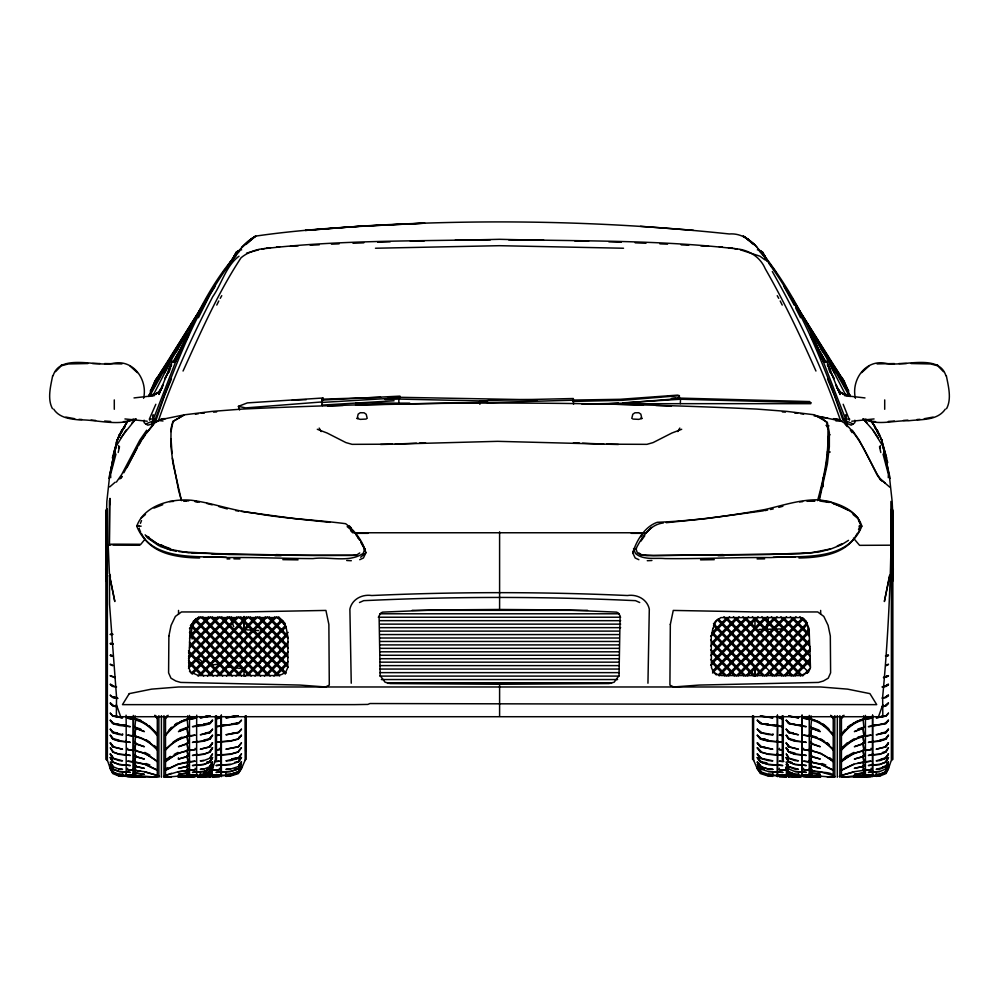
<?xml version="1.0" encoding="UTF-8"?>
<svg xmlns="http://www.w3.org/2000/svg" width="999" height="999" viewBox="0 0 999 999"><rect width="100%" height="100%" fill="white"/><g stroke="black" fill="none" stroke-linecap="round" stroke-linejoin="round"><path stroke-width="1.5" d="M244.031 629.382L244.031 617.145M754.969 675.661L754.969 667.894M105.732 541.895L106.843 501.461L109.39 478.196M581.955 404.108L622.052 403.221L679.357 398.564L679.37 395.679L677.572 395.129L620.217 399.3L573.551 400.062M105.819 522.952L106.418 574.75M144.131 420.204L144.131 422.602L145.729 423.963L152.747 421.054L152.797 415.072L153.596 414.847M355.644 402.909L398.838 403.134L398.876 399.063L487.562 401.111M118.681 448.376L118.719 445.654M647.951 683.216L649.3 609.153C647.215 599.213 637.012 594.03 627.422 595.529C542.27 591.708 456.918 591.708 371.778 595.529C362.175 594.03 351.973 599.213 349.887 609.153L351.248 683.216M853.446 538.111L859.59 545.342L891.008 545.192C890.072 595.829 887.424 646.403 882.654 696.89L882.829 716.72L116.359 716.72L116.533 696.89L109.54 604.295L109.553 575.299L114.823 601.523L109.428 575.461M143.594 398.276C147.889 380.007 133.729 359.465 113.811 363.186C97.34 367.507 60.19 352.734 53.097 375.749M161.501 419.468L184.041 414.897L172.902 421.516L171.041 428.284L170.866 445.766L172.902 462.949L181.418 500.399M849.849 395.679L828.109 356.668L793.456 300.924M888.273 477.684L888.398 474.375L883.041 454.108M892.582 574.75L893.181 523.026M893.318 568.768L892.631 581.418M171.041 438.836L172.04 453.484M126.174 774.125L126.086 775.611L130.357 775.873L118.981 775.149L112.737 772.589L110.29 767.744L112.487 771.328M126.274 774.138L126.199 775.611L118.981 775.187M133.391 773.763L133.317 776.835L127.56 776.585L127.635 775.137M134.99 773.788L134.84 776.173L144.368 776.885L135.602 776.298L134.915 776.972L135.677 774.849M788.398 771.365L786.213 767.744L788.661 772.627L794.904 775.187L802.01 775.611L802.085 774.125L802.11 775.611L806.28 775.873L802.11 775.586M809.315 773.763L809.24 776.835L803.483 776.585L803.558 775.137M810.751 775.324L811.6 771.715L810.751 775.324L833.228 777.284L833.228 717.045M820.741 776.073L811.525 775.436L810.751 776.173L820.291 776.885L811.525 776.298L810.838 776.972L810.838 774.587L811.6 775.399M112.737 771.74L118.981 774.35L122.54 774.562L122.615 773.151M133.391 768.731L133.317 770.316L127.56 769.68L127.635 768.268M133.317 774.949L133.391 773.363M157.305 717.045L157.305 777.284L134.84 775.324L135.602 773.126L144.368 774.325L134.84 772.839L134.915 771.428M134.84 770.291L135.677 765.209L134.84 770.291L140.747 771.128M134.84 772.839L135.677 769.168M787.674 769.317L786.213 767.082L788.661 771.927L794.904 774.35L798.451 774.562L798.538 773.151M809.315 768.731L809.24 770.316L803.483 769.68L803.558 768.268M810.751 772.839L811.6 769.168L810.751 772.839L820.291 774.325L811.525 773.126M810.751 770.291L811.6 765.209C806.73 776.136 828.558 769.193 833.228 775.336M133.317 776.885L133.391 749.35M134.84 761.937L135.677 755.494L134.84 761.937L144.818 764.098L157.305 769.992M135.602 766.558L144.368 768.331L134.84 766.096L135.427 762.262M809.315 760.389L809.24 762.025L803.483 761.176L809.24 761.738M810.751 761.937L811.6 755.494L810.751 761.937L820.741 764.098L833.228 769.992M810.751 766.096L811.6 761.026L810.751 766.096L820.291 768.331L811.525 766.558M892.606 573.039L892.869 568.431M618.393 403.121L607.504 403.808L680.282 403.671L680.556 399.238L679.545 398.102L671.89 398.576M126.174 753.521L126.199 776.523M133.317 762.025L127.56 761.176L133.317 761.738L133.317 750.586L127.56 749.562L127.635 748.326M133.317 750.586L133.391 735.202M134.84 750.436L135.677 742.794L134.84 750.436L144.818 753.271L157.305 761.313M135.602 756.73L144.368 759.053L134.84 756.118L134.915 754.882M802.01 776.51L802.085 753.521L802.11 776.523M809.315 748.963L809.24 750.586L803.483 749.562L803.558 748.326M810.751 750.436L811.6 742.794L810.751 750.436L820.741 753.271L833.228 761.313M810.751 756.118L811.6 749.774L810.751 756.118L820.291 759.053L811.525 756.73M133.616 775.137L133.529 776.585L144.818 776.747M761.001 772.239L757.292 767.744L760.401 772.589L768.331 775.187L777.359 775.611L777.584 774.138M786.638 773.763L786.538 776.835L779.232 776.585L779.32 775.137M788.673 775.524L788.573 776.972L789.447 776.298L800.574 776.885L788.473 776.173L788.673 773.788M126.174 740.496L126.086 741.608L130.357 742.382L118.981 741.196L112.737 739.123L110.29 735.426M126.274 740.509L126.199 754.769L130.357 755.444L118.981 754.345L112.737 752.06L110.29 747.677L113.212 751.723M127.56 749.562L133.317 750.199L133.391 718.581L130.544 717.856M157.305 749.512C151.261 743.019 143.681 737.786 134.84 736.101L135.677 727.434L140.822 729.058M135.602 743.905L144.368 746.715L134.84 743.156L134.915 742.045M758.853 769.517L757.292 767.082L761.001 771.44L757.292 766.945L760.401 771.74L768.331 774.35L772.839 774.562L772.939 773.151M786.638 768.731L786.538 770.316L779.232 769.68L779.32 768.268M788.473 772.839L788.561 771.428M788.398 750.524L786.213 747.677L788.661 751.822L794.904 754.095L802.01 754.757L802.085 740.496L802.11 754.769L806.28 755.444L802.11 754.994M809.315 734.715L809.24 736.3L803.483 735.114L809.24 735.813M810.751 736.101L811.6 727.434L810.751 736.101C819.605 737.786 827.184 743.019 833.228 749.512M811.525 743.905L820.291 746.715L810.751 743.156L810.838 742.045M816.745 737.187L811.6 735.689L811.525 736.8C820.117 738.486 827.422 743.743 833.228 750.124M777.359 776.51L777.459 753.521M777.497 776.523L777.584 753.758M782.929 750.037L779.232 749.562L779.32 748.326M110.29 729.357L112.737 732.729L118.981 734.527L122.54 734.777L122.615 733.828M126.174 724.874L126.199 741.62L118.981 740.883L112.737 738.823L110.29 735.127L113.212 738.511M133.317 736.3L127.56 735.114L133.317 735.813L133.317 719.517L127.56 718.206L133.317 718.955L133.391 717.432M133.317 719.517L133.391 718.581M157.305 734.889C151.498 727.672 144.143 721.228 134.84 719.255L134.915 718.318M135.677 727.434L135.602 728.383L144.368 731.605L134.84 727.522L134.915 726.573M146.953 724.462L140.822 720.803L135.677 719.118L135.602 720.067C144.655 722.065 151.736 728.521 157.305 735.614M679.545 398.102L809.352 401.561L810.813 402.734L810.726 403.683L680.282 403.671M809.315 718.006L809.24 719.517L803.483 718.206L809.24 718.955M833.228 734.889C827.422 727.672 820.054 721.228 810.751 719.255L810.838 718.318M811.525 728.383L820.291 731.605L810.751 727.522L810.838 726.573M815.459 720.379L811.6 719.118L811.525 720.067C820.579 722.065 827.647 728.521 833.228 735.614M134.915 718.431L135.152 715.808M760.401 751.822L768.331 754.095L777.359 754.757L777.459 740.496M777.497 754.994L782.779 755.444L777.497 754.769L777.584 740.783M810.838 718.431L811.063 715.808M134.84 719.255L134.99 717.482M135.602 728.383L134.84 736.101M810.751 719.255L810.913 717.482M788.661 716.133L798.451 717.869L798.538 717.107L796.166 716.745M134.84 727.522L135.677 719.118M761.001 732.467L757.292 729.357L760.401 732.729L768.331 734.527L772.839 734.777L772.939 733.828M761.001 723.001L757.292 720.104L760.401 723.251L768.331 725.062L777.359 725.811L777.459 724.874M761.001 738.511L757.292 735.127L760.401 738.823L768.331 740.883L777.359 741.608L777.584 724.887M810.751 727.522L811.6 719.118M807.467 632.542L808.179 626.46M134.84 743.156L135.677 735.689L135.602 736.8C144.193 738.486 151.498 743.743 157.305 750.124M810.751 743.156L811.6 735.689M809.227 402.485L809.352 401.561M171.004 431.593L173.052 421.328L184.565 414.797L212.1 411.401L242.195 409.078C413.561 401.049 585.439 401.049 756.805 409.078L786.9 411.401L814.435 414.797L822.839 418.956L826.822 422.465L827.959 428.284L827.959 449.513L826.136 466.396L818.83 500.149M884.702 409.278L884.714 399.912M134.84 756.118L135.677 749.774L135.602 751.011C143.731 752.409 151.174 756.33 157.305 761.8M111.776 467.644L115.31 452.185M109.915 475.399L113.998 453.296L116.246 446.665M109.665 476.723L114.023 453.171M638.873 559.702L635.189 557.991L632.717 552.822C636.488 540.659 644.592 526.735 657.255 522.302C693.418 520.879 729.345 515.934 764.922 509.527C782.766 505.482 800.424 499.363 818.943 499.825C835.451 502.022 856.38 508.628 861.85 526.161C847.614 561.962 802.085 555.506 770.991 557.579C735.676 557.23 700.361 559.003 665.034 558.591C655.282 557.617 643.418 560.501 635.439 553.421L633.541 548.601M172.028 362.412L172.228 361.363L175.749 361.326M889.634 575.299L884.377 601.523L889.772 575.461M134.84 766.096L135.602 762.362L144.818 764.372L157.305 770.341M114.286 399.912L114.298 409.278M108.829 478.421L116.621 443.931M118.194 452.485L119.505 446.678M366.208 419.056L360.277 419.368L357.167 418.519L358.166 414.123L360.277 412.724L364.098 412.799L366.208 414.26L367.207 418.431M631.793 418.431L632.792 414.26L634.902 412.799L638.723 412.724L640.834 414.123L641.833 418.519L638.723 419.368L632.792 419.056M113.711 453.259L117.52 439.473L120.28 433.316L116.708 441.233L125.1 425.062M112.363 457.929L117.52 439.473L116.708 441.233M148.913 396.591L151.199 390.209M817.569 500.611C823.114 480.494 827.821 459.715 827.959 438.836M322.365 405.644L321.765 401.96L322.952 398.002L247.352 402.897L238.411 406.343L239.585 410.002M154.508 383.591L155.419 380.631L168.644 361.238M187.987 774.937L187.213 775.986M841.433 717.045L841.433 777.284L863.898 774.937M819.38 499.962L827.372 463.886L829.345 446.778L829.345 432.567L827.309 422.302L816.308 415.871L841.658 421.253M115.959 454.108L110.602 474.375L110.727 477.684M212.525 768.718L215.447 760.127M888.448 768.718L891.37 760.127L891.37 509.328M156.044 420.242L164.323 396.091L171.466 378.971M120.117 434.565L121.641 430.432L124.7 427.097M52.685 375.587C50.687 386.051 47.103 398.826 52.472 408.728M878.508 716.67L882.829 704.632M768.581 617.532L766.845 626.46L767.195 629.495M163.024 420.979L158.479 420.492C173.189 377.809 191.883 336.675 212.75 296.678C221.865 283.691 225.911 265.921 239.011 256.219M365.06 548.601L363.149 553.421C348.813 563.136 329.183 556.281 312.999 558.603C284.528 558.503 256.069 557.217 227.597 557.579C196.516 555.506 150.986 561.962 136.751 526.161C144.356 505.169 171.416 498.264 191.746 500.299C212.812 503.059 232.854 510.739 254.033 513.061C284.265 518.806 315.384 519.717 345.642 523.701C355.045 530.856 362.987 541.333 365.871 552.822L363.411 557.991L359.727 559.702M176.286 360.102L151.661 423.514L153.621 423.613C174.725 368.344 194.768 311.126 230.344 263.149M168.968 372.177L170.579 368.007M172.228 361.363L158.903 394.43L162.937 384.777L160.827 390.172L162.575 386.413L158.591 391.995L153.172 395.454L158.716 392.332L152.46 395.816L134.016 397.927M140.409 523.376L141.521 520.591M149.688 420.204L149.338 419.118L155.819 404.283M210.265 774.937L209.291 775.986M849.312 420.204L849.662 419.118L844.779 419.006M795.978 775.811L806.568 776.36L788.473 775.324L789.447 773.126M241.446 768.718L245.155 760.127M175.836 361.476C192.632 322.54 210.427 282.455 239.698 251.074M859.652 526.81L860.251 525.449M859.652 529.832L860.251 528.471L858.153 533.004M151.811 388.836L154.845 381.081L171.141 356.968M858.528 529.47L860.639 524.775L857.866 517.794L850.636 511.413L840.571 506.131L833.528 503.821M177.685 358.641L181.518 350.162M185.989 340.259L188.536 334.603M183.054 371.029C200.674 332.492 217.682 293.281 241.034 257.792C246.254 253.321 252.772 250.849 259.378 249.238C338.798 239.61 419.555 241.458 499.5 239.298C579.445 241.458 660.202 239.61 739.622 249.238C750.873 251.236 760.626 257.954 765.197 268.669C784.203 301.71 800.549 336.176 815.946 371.029M155.782 381.318L160.09 373.963M231.293 261.763L233.766 256.543M216.783 305.082L218.781 300.986M635.876 549.425L636.525 548.189M123.826 472.789L141.309 439.81L153.346 424.063M126.935 467.619L137.238 447.852M157.13 377.435L150.287 391.121L151.423 389.747M234.253 255.732L236.501 251.985L231.718 261.114L236.501 251.985L237.874 251.074L231.718 260.19M151.661 423.514L152.447 423.052M632.717 552.822L634.115 550.049M198.401 317.719L210.24 294.168L215.147 286.351M210.077 772.876L211.913 769.205M885.526 772.489L888.448 767.744L886.001 772.589L879.757 775.187L872.651 775.611L879.757 775.149M886.001 772.876L888.448 767.781M197.939 315.172L199.338 312.425M200.724 309.69L207.23 297.502M211.913 768.281L210.077 771.927L212.525 766.945L209.603 771.44M153.584 394.493L168.719 365.085M206.681 769.392L209.603 768.643L212.525 764.185L210.077 768.918L203.833 771.44L196.728 771.952M212.525 764.297L210.077 769.03L203.833 771.553L192.457 772.389L196.628 771.965M886.001 769.03L888.448 764.185L885.526 768.643M164.398 373.114L172.939 357.118L187.525 333.579M210.077 766.695L212.525 762.1M888.448 762.1L886.001 766.695L879.757 769.13L876.198 769.355L886.001 766.558L888.448 761.962L885.526 766.333L882.604 767.057M169.355 370.379L164.947 378.596L169.306 370.554M173.751 362.162L186.226 338.886M116.658 445.479L126.099 430.032M173.664 362.5L185.265 341.046M888.448 757.617L886.001 762.112L879.757 764.547L872.651 765.122M220.267 298.339L221.753 295.679M173.002 362.262L187.288 336.963M120.916 433.279L122.278 430.881L121.016 433.042M210.077 758.316L212.525 753.845L210.339 756.992M173.102 362.225L185.377 340.834M186.913 338.162L188.449 335.489M149.151 395.679L170.891 356.668L205.544 300.924M173.414 354.071L149.95 395.454L154.483 395.629M138.736 445.229L140.996 441.321M677.809 431.568L679.832 428.084M212.525 747.914L210.077 752.06L203.833 754.345L192.457 755.444L203.833 754.095L210.077 751.822L212.525 747.677L209.603 751.473M857.217 533.429C846.727 554.507 820.029 557.629 798.975 557.991M178.896 344.942L180.469 342.332M182.817 338.424L185.177 334.503M186.738 331.893L188.312 329.283M189.872 326.673L196.154 316.246M171.84 356.68L199.051 312.175M946.528 408.728C951.897 398.826 948.313 386.051 946.315 375.587M176.211 351.66L177.81 349.076M238.336 772.589L230.407 775.149L221.378 775.574L230.407 775.187L238.336 772.627L241.446 767.744L239.585 770.017M241.446 767.781L238.336 772.876L231.731 774.987M641.046 536.763L643.531 532.879M239.111 770.729L240.672 768.281M241.446 766.945L238.336 771.74L230.407 774.262L225.899 774.562L225.799 773.151M160.327 372.877L206.531 299.438M210.339 772.052L212.525 768.681L210.077 773.576L203.833 776.123L200.287 776.323L203.833 776.123M210.339 771.365L212.525 767.744L210.077 772.627L203.833 775.187L192.457 775.873L203.833 775.149M888.448 735.426L886.001 739.123L879.757 741.196L872.651 741.882L872.651 754.757L879.757 754.095L886.001 751.822M885.526 771.44L888.448 766.945L886.001 771.827L879.757 774.35L876.198 774.562L876.123 773.151M640.834 541.208L644.792 535.739M197.79 313.661L200.349 309.852M160.889 372.877L169.318 360.414M238.336 766.695L241.446 762.1L238.661 765.271M209.603 766.333L212.525 761.962L210.077 766.558L203.833 769.13L200.287 769.355L203.833 768.993M238.336 762.112L241.446 757.617L238.661 760.714M120.867 437.662L135.901 418.831M146.728 430.194L139.872 440.047L121.728 474.45L116.396 482.105M141.746 440.01L145.192 435.089M146.903 432.617L153.759 424.288M195.979 618.556C191.596 624.3 190.697 632.055 192.108 638.998M127.922 420.941L119.493 434.69L116.284 442.569L119.93 433.791L119.493 434.69L126.96 422.352M227.248 266.596C235.04 255.07 243.419 243.232 255.669 236.114C311.676 227.947 368.369 225.949 424.837 223.177L358.566 226.311L305.282 230.444L358.703 226.348M885.526 761.75L888.448 757.442L886.001 761.937L879.757 764.36L872.651 764.959M232.63 259.278L238.786 250.612L232.168 259.74L235.939 255.407M241.446 753.845L238.336 758.129L225.899 760.838L230.407 760.601L238.336 758.316L241.446 754.033M212.525 729.083L210.077 732.442L200.287 734.777L210.077 732.729L212.525 729.357L209.603 732.467L205.22 733.303M55.557 371.628L60.452 366.608M119.868 478.958L121.766 476.398M120.991 478.234L122.265 476.535M885.526 757.791L888.448 753.845L886.001 758.316L879.757 760.601L876.198 760.838L886.001 758.129M888.448 754.033L885.526 757.979L881.143 759.015M945.291 409.14C937.324 420.954 920.991 419.155 908.715 420.766C893.968 420.329 877.671 425.899 863.723 419.056M172.839 354.757L174.525 352.547M885.526 751.473L888.448 747.677L886.001 752.06L879.757 754.345L872.651 754.982L872.651 776.51M123.526 428.621L121.091 431.793L123.801 428.309M165.509 718.606L168.119 715.296M841.433 718.606L844.043 715.296M223.389 271.603L225.212 269.318M241.446 742.794L238.336 746.665L225.899 749.213L238.336 746.902L241.446 743.031M165.509 717.806L167.258 715.659M841.433 717.806L843.181 715.509M209.603 746.365L212.525 742.794L210.077 746.665L200.287 749.213L210.077 746.902L212.525 743.031L209.603 746.603M885.526 746.365L888.448 742.794L886.001 746.665L876.198 749.213L886.001 746.902L888.448 743.031L885.526 746.603M239.585 770.941L241.446 768.681L238.336 773.576L230.407 776.123L225.899 776.323L230.407 776.123M238.661 770.329L241.446 767.032L238.336 771.827L230.407 774.35L225.899 774.562M238.661 767.557L241.446 764.185L238.336 769.03L230.407 771.553L221.378 772.052L221.278 770.541M209.603 738.511L212.525 735.127L210.077 738.823L203.833 740.883L192.457 742.382L203.833 741.196L210.077 739.123L212.525 735.426L209.603 738.823M885.526 738.511L888.448 735.127L886.001 738.823L879.757 740.883L872.651 741.608L872.651 726.136L886.001 723.613L888.448 720.454L885.526 723.363L881.143 724.2M364.56 553.871L360.664 557.192M239.585 764.073L241.446 761.962L238.336 766.558L230.407 769.13L225.899 769.355L230.407 768.993M888.448 713.049L886.001 715.821L876.198 717.869L886.001 716.133L888.448 713.348M165.509 735.614C171.091 728.521 178.159 722.065 187.213 720.067L187.138 719.118L183.279 720.379M841.433 735.614C847.002 728.521 854.083 722.065 863.136 720.067L863.061 719.118L859.202 720.379M236.413 254.945L230.344 261.788L236.276 255.257M124.276 427.485L121.641 430.432L124.688 427.222M238.661 760.539L241.446 757.442L238.336 761.937L230.407 764.547L221.378 765.122L221.278 763.623M187.899 775.436L187.138 774.849M187.824 773.788L187.899 776.972L187.213 776.298L178.446 776.885L187.987 776.173L187.213 775.436L177.997 776.073M863.823 774.587L863.823 776.972L863.136 776.298L854.37 776.885L863.898 776.173L863.136 775.436L853.92 776.073M168.556 730.594L171.603 727.235M168.556 731.143L171.603 727.784M165.509 734.889C171.316 727.672 178.684 721.228 187.987 719.255L187.899 718.318M841.433 733.953L845.491 729.47M841.433 734.502L845.491 730.019M841.433 734.889C847.239 727.672 854.595 721.228 863.898 719.255L863.748 717.482M861.65 372.615L868.93 366.084M241.446 729.083L238.336 732.442L225.899 734.777L238.336 732.729L241.446 729.357M246.553 243.768L255.569 236.214L248.514 241.109L241.708 247.577L248.514 241.109M144.967 539.223L140.772 544.368L109.503 544.218L109.428 500.424M131.743 423.301L135.852 418.968M187.138 775.399L187.899 774.587M187.213 776.847L187.987 776.036M651.485 527.36L646.341 532.767L352.659 532.767L350.599 530.606M888.448 703.383L886.001 705.918L882.254 706.817M238.661 750.773L241.446 747.677L238.336 752.06L230.407 754.345L221.378 754.982L221.378 776.51M248.576 241.608L245.717 244.53L254.608 236.788M198.976 616.858L190.447 625.586L238.811 675.062L286.251 626.548L276.76 616.845L219.842 675.062L190.447 644.992L217.957 616.858M189.473 628.496L200.861 616.845L257.792 675.062L287.188 644.992L259.678 616.858M208.466 616.858L190.447 635.289L229.32 675.062L282.442 620.741M189.473 638.199L210.352 616.845L267.282 675.062L287.188 654.695L250.187 616.858M189.473 647.901L219.842 616.845L276.76 675.062L287.188 664.397L240.697 616.858M188.536 656.643L227.435 616.858M188.511 658.578L229.32 616.845L285.327 674.1M188.536 666.345L236.925 616.858M188.511 668.281L238.811 616.845L288.162 667.307M191.371 673.151L246.416 616.858M198.027 676.061L255.906 616.858M207.517 676.061L265.397 616.858M216.995 676.061L274.875 616.858M226.486 676.061L281.506 619.792M235.976 676.061L285.327 625.586M245.467 676.061L288.162 632.392M254.957 676.061L288.162 642.095M264.435 676.061L288.162 651.798M273.926 676.061L288.162 661.5M714.422 622.564L717.282 619.642L764.722 668.156M710.639 636.138L729.607 616.733M710.639 645.854L739.098 616.733M710.639 655.556L748.588 616.733M710.639 665.259L758.079 616.733M712.537 673.001L767.557 616.733M718.244 674.974L774.213 617.732L808.353 652.647M719.168 675.936L777.047 616.733M728.658 675.936L786.538 616.733M738.149 675.936L796.028 616.733M747.639 675.936L803.608 618.693M807.417 622.589L755.232 675.948L712.537 632.292M757.117 675.936L807.417 624.487L799.837 616.733M809.327 630.344L764.722 675.948L713.473 623.538M766.608 675.936L808.353 633.241L793.194 617.732L736.263 675.948L710.639 649.75M809.327 640.047L774.213 675.948L718.219 618.693M776.098 675.936L808.353 642.944L783.703 617.732L726.773 675.948L710.639 659.452M810.276 648.776L783.703 675.948L726.773 617.732L711.613 633.241L753.358 675.936M785.589 675.936L810.264 650.699M810.276 658.478L793.194 675.948L736.263 617.732L711.613 642.944L743.868 675.936M795.067 675.936L810.264 660.401M810.276 668.181L802.672 675.948L745.754 617.732L711.613 652.647L734.377 675.936M241.446 720.104L238.336 723.251L221.378 725.811L221.378 715.172M241.446 720.454L238.336 723.613L221.378 726.136L221.378 741.608L230.407 740.883L238.336 738.823L241.446 735.127L238.661 737.674M232.517 260.427L233.429 259.515M827.959 436.738L830.057 434.64M210.577 722.027L212.525 720.104L210.077 723.251L192.457 726.673L203.833 725.424L210.077 723.613L212.525 720.454L209.603 723.363L203.759 724.475M885.526 723.001L888.448 720.104L886.001 723.251L872.651 725.811L872.651 715.172M810.913 775.524L811.6 774.849M165.509 750.124C171.316 743.743 178.621 738.486 187.213 736.8L187.138 735.689L187.987 743.156L178.446 746.715L187.213 743.905L187.138 742.794L187.987 750.436L177.997 753.271L165.509 761.313M841.433 750.124C847.239 743.743 854.545 738.486 863.136 736.8L863.061 735.689L857.916 737.187M134.915 774.725L135.677 774M135.602 775.436L134.84 776.173L135.602 776.847L140.834 776.885M810.838 774.725L811.6 774L811.525 776.847L810.751 776.036M165.509 749.512C171.553 743.019 179.133 737.786 187.987 736.101L187.138 727.434L179.633 730.132M841.433 748.413L847.527 742.669M841.433 748.888L847.527 743.144M841.433 749.512C847.477 743.019 855.057 737.786 863.898 736.101L863.061 727.434L863.898 736.101M238.411 251.111L240.859 249.45L241.633 249.925M238.661 737.974L241.446 735.426L238.336 739.123L230.407 741.196L221.378 741.882L221.378 754.757L230.407 754.095L238.336 751.822M109.728 486.925L115.135 482.217M210.065 775.524L209.191 774.849M209.191 775.399L210.177 774.587L210.165 776.972L209.291 776.298L198.164 776.885L210.265 776.173L209.291 775.436M855.868 776.972L843.293 776.81M140.959 518.281L145.479 514.485M209.291 776.847L210.265 776.036M885.526 705.306L888.448 702.971L886.001 705.519L882.254 706.418M174.8 724.737L176.935 723.076M174.8 725.286L181.993 720.803M847.527 727.235L850.723 724.737M847.527 727.784L853.92 722.789M165.509 761.8C171.641 756.33 179.083 752.409 187.213 751.011L187.138 749.774L187.987 756.118L178.446 759.053L178.446 757.816M841.433 761.8C847.564 756.33 855.007 752.409 863.136 751.011L863.061 749.774L863.898 756.118L854.37 759.053L863.136 756.73L863.061 755.494L863.898 761.937L857.991 763.099M165.509 760.077L170.392 756.38M165.509 760.451L170.392 756.755M845.092 757.304L847.527 755.456M841.433 760.451L846.303 756.755M841.433 761.313L853.92 753.271L863.898 750.436L863.061 742.794L863.898 750.436M788.473 776.173L789.447 775.436M359.74 552.934L357.205 554.67L352.597 555.357L313.986 555.519L229.008 554.495L178.933 551.635M885.526 697.04L888.448 695.079L886.001 697.202L882.254 697.889M885.526 697.377L888.448 695.416L886.001 697.539L882.254 698.226M172.889 742.294L177.997 738.885M848.8 742.294L853.92 738.885M249.026 240.584L252.272 238.499L251.024 239.273M251.686 238.674L255.669 236.114M848.501 540.359L841.408 544.805L830.494 549.113L819.168 551.96L798.863 553.871L646.927 555.694L640.946 555.019L637.362 552.934L635.963 548.726C641.845 537.587 649.55 524.537 663.336 522.952M156.269 421.79L158.691 420.279M757.367 249.925L758.141 249.45L760.589 251.111M852.884 424.175L851.198 425.174L845.354 422.777M885.526 685.876L888.448 684.165L886.001 686.026L882.254 686.725M885.526 686.313L888.448 684.602L886.001 686.463L882.254 687.162M153.621 423.613L159.39 420.142M165.509 770.341L177.997 764.372L187.213 762.362L187.987 766.096L178.446 768.331L187.213 766.558L187.138 765.209L187.987 770.291L177.997 771.74L165.509 775.549M841.433 770.341L853.92 764.372M357.167 418.519L358.166 417.969M165.509 768.93L167.957 767.569M165.509 769.992L177.997 764.098L187.987 761.937L187.138 755.494L187.987 761.937M841.433 769.992L853.92 764.098L863.136 762.362L863.898 766.096L854.37 768.331L863.136 766.558L863.061 765.209L863.898 770.291L853.92 771.74L841.433 775.336M174.163 754.457L177.997 752.409M848.8 755.144L853.92 752.409M158.479 420.492L161.363 418.981L165.497 418.668M135.277 419.056C117.47 426.66 97.19 419.455 78.559 419.842C69.555 418.943 58.991 417.52 53.709 409.14M844.217 422.065L846.253 421.054L853.271 423.963L854.869 422.602L854.869 420.204M855.256 722.127L857.916 720.803M886.001 665.284L888.448 664.148M886.001 665.746L888.448 664.61M837.262 545.929L841.857 543.806M885.526 676.947L888.448 675.636L883.503 677.347M885.526 677.297L888.448 675.986L883.503 677.709M359.478 602.522L363.698 600.649L371.491 600.324C456.83 596.49 542.37 596.49 627.709 600.324L635.489 600.649L639.722 602.522M179.333 738.311L181.993 737.187M879.757 776.123L876.198 776.323L879.757 776.098L886.001 773.538L888.448 768.681L885.526 773.176L882.604 773.925M210.077 771.74L203.833 774.35L200.287 774.562L200.212 773.151M886.001 768.918L879.757 771.553L872.651 772.052M886.001 771.74L879.757 774.262L876.198 774.562M129.795 420.542L133.529 419.043M154.008 508.091L162.787 504.682M210.077 758.129L203.833 760.601L200.287 760.838L203.833 760.414M681.705 429.283L671.877 433.029L653.084 442.594L646.902 444.343L606.705 444.18M187.899 726.573L187.987 727.522L178.446 731.605L187.213 728.383L187.138 727.434M863.823 726.573L863.898 727.522L854.37 731.605L863.136 728.383M161.925 419.318L164.198 418.494M841.433 775.549L853.92 771.915M165.509 775.336L171.603 773.276M238.336 768.918L230.407 771.44L221.378 771.952M863.061 735.689L863.898 743.156L854.37 746.715L863.136 743.905M857.916 729.058L861.775 727.846M178.446 759.053L187.213 756.73M246.541 253.147L258.766 249.75M151.361 424.188L147.802 425.174L146.116 424.175M778.745 507.392L782.891 506.243M886.001 655.831L888.448 655.169L885.526 655.806M886.001 656.193L888.448 655.531L885.526 656.168M61.701 365.709L68.219 363.961L87.974 363.536M203.759 772.939L208.142 771.815M189.423 718.581L192.27 717.856M865.346 718.581L868.193 717.856M830.406 548.951L811.95 552.659L769.592 554.495L653.371 555.469L641.383 554.67L638.848 552.934M206.681 762.299L209.603 761.563L212.525 757.442L210.077 761.937L203.833 764.36L192.457 765.534L203.833 764.547L210.077 762.112L212.525 757.617L209.603 761.75L206.681 762.474M882.604 766.92L885.526 766.196M210.077 715.821L200.287 717.869L210.077 716.133M882.604 752.409L885.526 751.723M149.101 394.555L154.508 394.493M203.759 740.084L208.142 739.135M879.682 740.084L885.526 738.823M261.701 249.126L264.648 248.514M933.078 417.095L924.275 418.706M764.834 510.639L767.632 510.064M770.416 509.49L773.214 508.928M872.539 725.823L868.381 726.673L872.539 726.148L872.564 724.874M234.765 769.242L237.737 768.643M234.765 762.324L237.737 761.75M203.759 724.113L209.603 723.001M205.22 733.029L209.603 732.192M881.143 733.029L885.526 732.192L888.448 729.083L886.001 732.442L876.198 734.777L886.001 732.729L888.448 729.357L885.526 732.467L881.143 733.303M238.336 715.821L225.899 717.869L238.336 716.133M231.793 758.89L237.737 757.791M231.793 759.09L237.737 757.979M872.539 741.62L868.381 742.382L872.539 741.882L872.564 740.496M195.417 414.21L198.426 413.686M189.498 718.955L195.255 718.206L189.498 719.517L189.423 718.006M865.421 718.955L871.178 718.206L865.421 719.517L865.346 718.006M205.22 716.32L208.142 715.846M205.22 716.633L208.142 716.158M221.241 725.823L215.959 726.673L221.241 726.148M195.18 748.326L195.255 749.562L189.498 750.586L189.423 748.963M881.143 716.32L884.065 715.846M881.143 716.633L884.065 716.158M871.103 748.326L871.178 749.562L865.421 750.586L865.346 749.35M872.539 754.769L868.381 755.444L872.539 754.994L872.464 753.533M215.809 718.793L219.505 718.206L216.433 718.468M202.572 716.745L200.212 717.107L202.572 716.945M231.793 723.9L237.737 723.001M231.793 724.25L237.737 723.363M231.793 733.366L237.737 732.467M177.997 771.915L187.213 770.579L187.987 772.839L178.446 774.325L187.213 773.126L187.987 775.324L165.509 777.222M863.823 771.428L863.898 772.839L854.37 774.325L863.136 773.126L863.823 775.236M215.809 735.664L219.505 735.114L216.433 735.364M221.241 741.62L215.959 742.382L221.241 741.882L221.154 725.199M212.924 664.897L217.108 664.285M189.498 750.199L195.255 749.562M872.539 764.972L868.381 765.534L872.539 765.134L872.564 763.623M109.428 573.776L108.192 545.192L110.464 544.892M763.386 510.826L705.331 518.693L666.233 522.702M231.793 716.37L234.765 715.996M231.793 716.683L234.765 716.308M215.809 750.037L219.505 749.562L219.418 748.326M221.241 754.769L215.959 755.444L221.241 754.994L221.154 740.783M479.895 404.308L479.433 401.61L488.611 400.449L573.326 398.526L573.526 404.27M123.426 421.665L128.546 421.041M228.808 716.745L225.799 717.107L228.808 716.945M189.498 761.738L195.255 761.176L189.498 762.025L189.423 760.389M865.421 761.738L871.178 761.176L865.421 762.025L865.346 760.389M171.603 776.585L165.509 777.284L165.509 717.045M356.556 555.357L291.895 555.194L190.871 553.059M266.109 248.202L270.592 247.702M835.976 420.979L840.521 420.492C822.564 368.806 799.287 319.093 772.314 271.516M215.809 761.563L219.505 761.176L214.897 761.488M221.241 764.972L215.959 765.534L221.241 765.134L221.154 763.636M799.662 501.948L802.697 501.635M872.539 771.965L868.381 772.389L872.539 772.065L872.564 770.541M851.747 421.228L874.063 418.943M195.18 768.268L195.255 769.68L189.498 770.316L189.423 768.731M871.103 768.268L871.178 769.68L865.421 770.316L865.346 768.731M196.653 725.187L200.911 724.762M872.564 725.187L876.835 724.762M871.178 749.562L865.421 750.199L865.346 748.963M212.2 770.316L219.505 769.68L219.418 768.268M189.498 770.142L195.255 769.68M865.421 770.142L871.178 769.68M181.731 777.284L202.76 775.811M827.434 777.284L835.176 776.535M200.287 774.562L203.833 774.262M679.37 395.679L622.065 400.337L572.714 401.423M221.241 771.965L215.959 772.389L221.241 772.065L221.154 770.554M321.765 401.96L245.692 407.904L238.411 406.343M221.278 725.187L225.799 724.837M216.433 749.799L219.505 749.562M195.18 775.137L195.255 776.585L189.498 776.835L189.423 775.324L195.255 774.862L189.498 775.212M871.103 775.137L871.178 776.585L865.421 776.835L865.346 775.324L871.178 774.862L865.421 775.212M671.353 398.464L676.011 398.126M212.2 770.142L219.505 769.68M872.651 771.952L879.757 771.44M872.539 775.586L868.381 775.873L872.539 775.724M888.336 421.453L894.367 421.041M903.421 420.429L907.954 420.129M917.007 419.518L920.029 419.318M221.378 764.959L230.407 764.36M210.065 773.788L210.265 775.324L189.473 776.585M839.235 776.335L841.945 776.098M623.051 402.834L680.556 399.238L810.813 402.734M321.528 402.46L400.012 397.752L399.975 396.128L321.815 400.099M321.753 405.107L394.081 400.774M213.586 412.112L216.633 411.925M194.493 775.748L192.457 775.873L196.628 775.724M276.573 247.04L279.658 246.865M290.459 246.266L298.127 245.854M221.241 775.586L215.959 775.873L221.241 775.724L221.154 774.138M839.61 420.142L845.379 423.613L847.339 423.514L822.714 360.102M212.2 775.212L219.505 774.862L212.2 775.274L212.2 776.835L219.505 776.585L219.418 775.137M358.566 226.311C482.08 218.644 606.231 220.879 729.295 233.966C740.958 233.054 749.912 239.56 757.292 247.577M310.227 245.242L319.305 244.78M144.818 776.81L134.84 776.885M820.741 776.81L810.751 776.885M816.67 776.96L820.741 776.747M327.61 406.106L343.144 405.482M647.265 560.714L651.91 560.501M846.927 776.747L843.868 776.885L848.463 776.722M331.418 244.168L339.136 243.843M353.009 243.269L363.811 242.819M377.684 242.245L390.122 241.845M375.474 248.239L499.5 245.692L623.526 248.239M877.06 363.911L894.405 363.561M844.492 394.493L849.899 394.555M807.042 501.298L814.173 500.998M110.29 634.215L112.737 634.115M110.29 634.577L112.737 634.477M380.582 444.493L497.664 441.333L618.418 444.493M395.317 444.056L416.483 443.194M419.505 443.069L425.549 442.832M169.568 501.585L173.451 501.436M184.166 501.023L188.761 500.849M150.275 776.96L155.444 776.747M155.444 776.81L142.869 776.972M795.978 776.96L801.148 776.81M844.517 395.629L849.05 395.454L825.586 354.071M195.255 776.585L189.498 776.772M871.178 776.585L865.421 776.772M781.193 628.933L759.14 629.482M292.282 400.124L306.218 399.675M321.703 399.188L380.557 397.327M388.311 397.09L537.225 399.85M384.99 399.513L398.876 399.063M355.557 405.094L479.408 402.447M857.904 776.885L865.221 776.585L865.122 775.137M410.364 241.258L424.375 240.859M573.426 400.199L488.548 402.572L479.433 401.61M718.693 554.732L723.139 554.607M219.505 776.585L212.2 776.772L212.1 773.763M857.904 776.772L860.314 776.722M187.987 776.885L177.997 776.81M863.136 776.847L853.92 776.747M863.898 776.885L853.92 776.81M864.984 397.927L846.54 395.816L840.284 392.332L845.828 395.454L840.409 391.995L836.425 386.413L838.173 390.172L826.772 361.363L823.251 361.326M392.295 444.18L352.098 444.343L345.916 442.594L327.123 433.029L317.295 429.283M714.273 559.665L700.561 559.865M773.301 557.292L795.092 556.93L784.24 557.117M210.265 776.885L197.59 776.81M214.922 557.117L203.996 556.93L226.273 557.292M227.06 558.953L229.82 558.903M718.119 555.731L724.213 555.656M455.194 240.26L490.334 239.86M757.105 558.928L764.647 558.853M778.196 553.833L787.337 553.758M499.6 609.465L434.053 609.964L382.654 612.137L381.019 612.862L379.083 615.834L380.169 675.636L385.065 682.217L390.272 683.503L499.6 684.19L608.915 683.503L614.123 682.217L619.03 675.636L620.117 615.834L618.169 612.862L616.545 612.137L565.134 609.964L499.6 609.465L499.6 531.793M387.5 683.316L611.5 683.316M898.938 363.549L906.493 363.549M911.026 363.536L930.781 363.961L937.299 365.709M398.838 403.134L409.727 403.134M149.962 419.006L154.221 419.006M846.553 423.052L847.339 423.514M136.751 526.161L141.134 526.161M858.928 526.161L861.85 526.161M355.632 533.329L367.894 533.329M631.306 533.329L643.556 533.329M113.299 544.68L139.81 544.68M111.838 544.742L140.21 544.742M108.192 545.192L109.74 545.192M412.175 610.327L587.512 610.327M379.832 613.786L619.118 613.786M378.296 617.232L620.654 617.232M379.832 620.679L620.654 620.679M379.832 624.138L620.654 624.138M379.832 627.659L620.654 627.659M379.832 631.106L619.118 631.106M379.832 634.565L619.118 634.565M379.832 638.011L619.118 638.011M379.832 641.458L619.118 641.458M379.832 644.917L619.118 644.917M379.832 648.363L619.118 648.363M379.832 651.81L619.118 651.81M379.832 655.269L619.118 655.269M379.832 658.716L619.118 658.716M379.832 662.162L619.118 662.162M379.832 665.621L619.118 665.621M379.832 669.055L619.118 669.055M379.832 672.639L619.118 672.639M379.832 676.098L619.118 676.098M381.368 679.545L617.582 679.545M389.048 683.004L611.413 683.004M92.507 363.549L100.062 363.549M104.595 363.561L121.953 363.911M211.713 553.758L223.901 553.858M233.941 558.853L239.985 558.916M508.666 239.86L543.806 240.26M274.975 555.656L281.069 555.731M298.027 559.865L282.817 559.64M788.473 776.885L795.978 777.01M786.538 776.772L779.232 776.585M138.424 776.722L140.834 776.772M275.899 554.607L281.83 554.77M777.497 775.724L782.779 775.873L777.497 775.611L782.779 775.873L780.207 775.786M131.781 775.724L134.503 775.798M574.625 240.859L588.636 241.258M608.878 241.845L621.316 242.245M809.24 776.772L803.483 776.585M133.317 776.772L127.56 776.585M601.573 403.808L643.443 405.094M655.856 405.482L671.39 406.106M802.11 775.724L806.28 775.873L804.245 775.786M126.199 775.724L130.357 775.873L128.322 775.786M150.275 776.722L154.87 776.885L151.811 776.747M810.276 500.849L814.872 501.023M825.586 501.436L829.47 501.585L834.902 504.07M573.451 442.832L579.495 443.069M582.517 443.194L603.683 444.056M843.293 776.747L848.463 776.96M197.59 776.747L202.76 776.96M635.189 242.819L645.991 243.269M659.864 243.843L667.582 244.168M827.234 451.898L830.244 452.023M183.479 500.886L186.326 500.998M768.331 776.123L772.839 776.323L768.331 776.098L760.401 773.538L757.292 768.681L761.001 773.176M346.69 560.501L351.323 560.714M768.331 775.149L777.359 775.574M177.997 776.747L182.068 776.96M681.206 244.855L688.773 245.242M700.873 245.854L708.541 246.266M786.538 775.212L779.232 774.862L786.538 775.274M199.625 557.991C178.559 557.629 151.873 554.507 141.383 533.429M195.03 659.715L196.791 659.815M204.033 660.202L205.806 660.302M213.037 660.701L214.81 660.801M215.409 660.826L217.382 660.938M222.04 661.188L223.813 661.288M231.056 661.688L232.817 661.775M235.464 661.925L237.425 662.037M240.06 662.175L241.82 662.275M249.063 662.674L250.836 662.762M258.067 663.161L259.84 663.261M267.07 663.661L268.843 663.748M275.562 664.123L277.847 664.248M285.09 664.647L286.85 664.735M118.981 776.123L122.54 776.323L118.981 776.098L112.737 773.538L110.29 768.681L112.487 772.052M719.342 246.865L722.427 247.04M768.331 771.44L777.359 771.952M777.359 772.052L768.331 771.553L760.401 768.918M779.232 769.68L786.538 770.142M794.904 775.149L802.01 775.574M782.367 411.925L785.414 412.112M245.329 629.732L258.753 630.569M156.793 776.098L159.503 776.335M777.359 765.122L768.331 764.547L760.401 762.112L757.292 757.617L761.001 761.75L766.945 762.911M149.288 537.3L146.915 537.15L145.142 534.777M796.166 716.945L798.538 717.107M120.242 716.945L122.615 717.107L120.242 716.745M783.84 761.488L779.232 761.176L782.929 761.563M777.359 764.959L768.331 764.36L760.401 761.937L757.292 757.442L761.001 761.563M809.24 775.212L803.483 774.862L809.24 775.274M768.331 774.262L772.839 774.562M133.317 775.212L127.56 774.862L133.317 775.274M78.971 419.318L81.993 419.518M91.046 420.129L95.579 420.429M104.633 421.041L110.677 421.453M777.359 754.982L768.331 754.345L760.401 752.06L757.292 747.677L761.001 751.473M802.01 772.052L794.904 771.553L788.661 768.918L786.213 764.185L788.661 769.03M126.199 771.965L130.357 772.389L118.981 771.553L112.737 769.03L110.29 764.185L113.212 768.643M803.483 769.68L809.24 770.142M794.904 771.44L802.01 771.952M127.56 769.68L133.317 770.142M126.086 771.952L118.981 771.44L112.737 768.918M640.434 226.311L693.481 230.319M833.503 418.668L837.637 418.981L840.521 420.492M779.232 749.562L782.304 749.799M777.359 741.882L768.331 741.196L760.401 739.123L757.292 735.426L761.001 738.823M777.497 765.134L782.779 765.534L777.497 764.972M772.939 724.837L777.459 725.187M777.359 726.136L760.401 723.613L757.292 720.454L761.001 723.363M782.304 735.364L779.232 735.114L782.929 735.664M802.01 765.122L794.904 764.547L788.661 762.112L786.213 757.617L788.398 760.714M329.92 522.34L295.155 518.693L241.471 511.413M782.304 718.468L779.232 718.206L782.929 718.793M802.01 764.959L794.904 764.36L788.661 761.937L786.213 757.442L788.398 760.539M798.451 774.562L794.904 774.262L788.661 771.74M118.981 774.262L122.54 774.562M802.01 754.982L794.904 754.345L788.661 752.06L786.213 747.914L787.674 749.824M809.265 776.535L817.007 777.284M163.561 776.535L171.304 777.284M126.086 754.757L118.981 754.095L112.737 751.822M803.483 749.562L809.24 750.199M802.01 741.882L794.904 741.196L788.661 739.123L786.213 735.426M777.497 741.882L782.779 742.382L777.497 741.62L777.497 726.148L782.779 726.673L777.497 725.823L777.497 715.172M802.11 765.134L806.28 765.534L802.11 764.972M797.826 724.762L802.085 725.187M121.903 724.762L126.174 725.187M124.937 418.943L147.253 421.228M194.83 501.473L199.388 501.948M119.056 724.475L113.212 723.363L110.29 720.454L112.737 723.613L118.981 725.424L130.357 726.673L112.737 723.251L110.29 720.104L112.238 722.027M118.981 768.993L122.54 769.355L118.981 769.13L112.737 766.558M728.408 247.702L732.891 248.202M227.322 666.87L240.759 668.418M772.839 734.777L760.401 732.442L757.292 729.083L761.001 732.192M113.212 643.756L110.29 643.406L112.737 643.781M113.212 644.218L110.29 643.868L112.737 644.255M870.466 421.041L875.574 421.665M189.323 552.947L168.194 548.951M802.11 741.882L806.28 742.382L802.11 741.62L802.11 726.148L806.28 726.673L802.11 725.823L802.11 715.172M115.235 677.347L110.29 675.636M115.235 677.709L110.29 675.986M113.212 697.04L116.134 697.427M113.212 697.377L116.134 697.764M235.652 510.639L238.561 511.026M74.725 418.706L65.922 417.095M811.525 770.579L820.741 771.915L833.228 775.549M135.602 770.579L144.818 771.74L157.305 775.336M122.54 734.777L112.737 732.442L110.29 729.083L113.212 732.467L117.595 733.303M819.792 501.023L829.295 502.435M765.459 723.676L768.418 724.113M765.459 724.025L768.418 724.475M798.451 717.869L788.661 715.821M173.027 550.062L169.118 549.438A20.617 20.617 0 0 1 161.538 544.905M114.673 715.846L117.595 716.32M114.673 716.158L117.595 716.633M800.574 413.661L803.583 414.16M814.135 415.896L827.696 418.144M833.728 419.143L836.737 419.642M762.487 738.773L765.459 739.272M762.487 739.073L768.418 740.084M762.487 746.852L765.459 747.364M194.867 501.348L197.839 501.873M116.483 686.725L112.737 686.026L110.29 684.165L113.212 685.876M116.483 687.162L112.737 686.463L110.29 684.602L113.212 686.313M117.732 698.126L112.737 697.202L110.29 695.079M117.732 698.463L112.737 697.539L110.29 695.416M825.998 425.362L828.995 425.911M760.401 715.821L772.839 717.869L760.401 716.133M789.135 723.363L794.979 724.475M793.518 733.029L789.135 732.192L786.213 729.083L788.661 732.442L798.451 734.777L788.661 732.729L786.213 729.357M789.135 732.467L793.518 733.303M113.212 732.192L117.595 733.029M811.525 762.362L820.741 764.372L833.228 770.341M763.973 769.242L761.001 768.643L757.292 764.185L760.401 769.03M734.352 248.514L737.299 249.126M740.234 249.75L759.989 256.219L764.947 259.852M113.212 655.806L110.29 655.169L112.737 655.831M113.212 656.168L110.29 655.531L112.737 656.193M789.135 738.823L794.979 740.084M114.673 739.135L119.056 740.084M789.135 751.723L794.979 753.096M144.818 771.915L157.305 775.549M172.028 550.287L176.249 551.298M116.483 706.418L112.737 705.519L110.29 702.971L113.212 705.306M116.483 706.817L112.737 705.918L110.29 703.383M811.525 751.011C819.655 752.409 827.097 756.33 833.228 761.8M789.135 761.563L792.057 762.474M806.468 717.856L809.315 718.581M206.768 503.446L212.188 504.845M170.517 548.726L157.18 543.806L146.241 535.801M218.993 506.63L227.285 508.928M845.404 414.847L846.203 415.072L846.253 421.054M170.617 549.937L159.915 546.353M677.559 398.014L679.357 398.564M812.886 727.846L819.105 730.132M768.331 775.411L760.401 772.839L757.292 767.781M136.388 718.805L140.822 720.254M788.661 758.129L798.451 760.838L794.904 760.601L788.661 758.316L786.213 753.845L788.398 756.805M836.25 504.682L847.726 509.915M788.661 766.558L798.451 769.355L794.904 769.13L788.661 766.695L786.213 761.962L788.398 765.271M822.015 763.536L825.848 765.034M146.091 763.536L149.937 765.034M170.005 549.113L159.091 544.805L149.625 538.873L147.59 536.525M865.471 419.043L869.217 420.542M112.737 772.839L118.981 775.411M788.661 773.538L794.904 776.098L798.451 776.323L794.904 776.098L788.661 773.576L786.213 768.681L788.398 772.052M110.29 664.148L112.737 665.284M110.29 664.61L112.737 665.746M816.745 720.803L820.741 722.789M152.747 421.054L154.783 422.065M144.818 752.409L149.937 755.144M640.834 417.969L641.833 418.519M158.741 545.691L147.54 537.887M755.119 245.08L743.331 236.114L755.119 245.08L763.461 254.845L774.25 270.017M130.07 366.084L137.35 372.615M820.741 738.885L824.575 741.433M146.091 739.735L149.937 742.294M743.431 236.214L747.976 239.273L744.392 236.788M347.165 526.623L352.734 531.193M938.548 366.608L943.443 371.628M209.191 774L210.177 774.725M829.57 757.679L832.005 759.527M845.067 423.514C860.064 437.437 867.956 457.23 877.197 475.087L880.494 479.932M822.864 723.9L826.073 726.398M821.802 723.626L826.073 726.947M149.076 725.561L157.305 733.953M149.076 726.123L157.305 734.502M210.265 775.324L209.291 773.126M853.109 514.485L857.629 518.281M197.69 657.954L202.148 661.713M880.294 479.008L889.697 487.087M880.131 478.846L885.226 483.179M750.149 241.346L747.277 238.823L752.447 243.768M754.445 244.867L750.486 241.109M827.135 742.669L829.158 744.58M827.135 743.144L829.158 745.054M154.258 745.541L157.305 748.413M154.258 746.016L157.305 748.888M187.138 774L187.899 774.725M761.001 746.365L757.292 742.794L760.401 746.665L772.839 749.213L760.401 746.902L757.292 743.031L761.001 746.603M789.135 723.001L786.213 720.104L788.661 723.251L802.01 725.811L802.01 715.172M766.832 259.74L760.214 250.612C787.05 283.803 807.417 321.803 823.164 361.476M765.571 259.515L766.483 260.427M863.748 773.788L863.898 775.324M806.468 621.615L802.672 617.732L745.754 675.948L710.639 640.047M790.346 616.733L809.327 636.138M780.868 616.733L810.276 646.828M771.378 616.733L810.276 656.53M810.251 664.298L764.722 617.732L712.537 671.103L716.333 674.974M761.887 616.733L810.276 666.233M752.397 616.733L802.672 668.156M806.493 672.052L807.417 673.001L808.353 672.052L755.232 617.732L711.613 662.349L724.887 675.936M742.906 616.733L800.798 675.936M733.428 616.733L783.703 668.156M787.512 672.052L791.308 675.936M723.938 616.733L781.817 675.936M768.543 672.052L772.327 675.936M713.498 625.461L762.836 675.936M278.646 616.858L285.302 623.663M269.156 616.858L287.188 635.289L248.301 675.062L195.192 620.741M288.162 638.199L267.282 616.845L210.352 675.062L188.536 652.747M288.162 647.901L257.792 616.845L200.861 675.062L188.536 662.449M288.162 657.604L248.301 616.845L192.308 674.1L189.473 671.203M231.206 616.858L286.251 673.151M221.716 616.858L279.608 676.061M212.238 616.858L270.117 676.061M202.747 616.858L260.627 676.061M196.116 619.792L251.136 676.061M191.371 624.637L241.646 676.061M189.473 632.392L232.168 676.061M189.473 642.095L222.677 676.061M188.511 650.824L213.187 676.061M188.511 660.526L203.696 676.061M757.292 747.914L761.001 751.723M863.148 418.968L872.901 430.032L882.342 445.479M863.099 418.831L867.219 423.176M134.915 774.587L135.677 775.399M874.662 427.372L877.909 431.793M761.001 757.979L757.292 753.845L760.401 758.129L772.839 760.838L768.331 760.601L760.401 758.316L757.292 754.033M349.238 525.836L351.323 528.059M827.135 727.235L829.158 729.47M827.135 727.784L829.158 730.019M831.193 732.267L833.228 734.502M110.29 713.049L112.737 715.821L122.54 717.869L112.737 716.133L110.29 713.348M811.525 775.986L810.751 774.937M135.602 775.986L134.84 774.937M759.302 251.074L767.282 260.19M845.241 424.288L847.289 426.635M789.135 738.511L786.213 735.127L788.661 738.823L794.904 740.883L802.01 741.608L802.01 726.136L788.661 723.613L786.213 720.454M847.577 389.747L848.713 391.121L841.87 377.435M758.216 769.105L761.001 772.489M789.135 746.365L786.213 742.794L788.661 746.665L798.451 749.213L788.661 746.902L786.213 743.031L789.135 746.603M113.212 746.365L110.29 742.794L112.737 746.665L122.54 749.213L112.737 746.902L110.29 743.031L113.212 746.603M831.48 715.659L833.228 717.806M155.557 715.509L157.305 717.806M773.788 269.318L775.611 271.603M878.72 433.316L873.9 425.062L879.507 434.69M830.619 715.296L833.228 718.606M154.695 715.296L157.305 718.606M824.475 352.547L826.161 354.757M827.859 356.968L844.155 381.081L847.189 388.836M768.656 263.149C804.232 311.126 824.275 368.344 845.379 423.613M113.212 757.791L110.29 753.845L112.737 758.129L122.54 760.838L118.981 760.601L112.737 758.316L110.29 754.033L113.212 757.979M838.91 373.963L843.218 381.318M830.356 361.238L843.581 380.631L844.492 383.591M113.212 761.75L110.29 757.442L112.737 761.937L118.981 764.36L130.357 765.534L118.981 764.547L112.737 762.112L110.29 757.617M871.777 422.015L874.175 425.412L871.715 421.878M871.078 420.941L874.587 425.949M850.374 430.157L852.097 432.617M881.88 481.081L877.272 474.45L859.128 440.047L852.272 430.194M229.021 617.332L231.593 621.016L233.741 626.735M872.926 430.157L878.133 437.662M113.212 766.333L110.29 761.962L112.737 766.695M829.682 360.414L838.111 372.877M798.651 309.852L801.21 313.661M792.469 299.438L838.673 372.877M788.398 770.329L786.213 766.945L788.661 771.827M113.212 771.44L110.29 766.945L112.737 771.827M356.293 535.152L358.529 538.536M799.949 312.175L827.16 356.68M111.026 769.143L112.487 771.365M757.292 767.032L760.401 771.827M355.057 532.879L356.718 535.464M766.37 259.278L762.499 251.985L767.282 261.114L761.126 251.074L764.747 255.732M358.017 537.587L359.69 540.222M783.853 286.351L794.33 305.257M786.887 289.685L789.322 293.594M791.77 297.502L796.191 305.582M811.475 333.579L826.061 357.118L834.602 373.114M821.19 349.076L822.789 351.66M802.846 316.246L809.128 326.673M810.689 329.283L812.262 331.893M813.823 334.503L816.183 338.424M818.531 342.332L820.104 344.942M873.9 425.062L882.292 441.233L881.48 439.473L887.724 462.562M319.168 428.084L321.191 431.568M876.722 430.881L877.984 433.042M810.551 335.489L812.087 338.162M813.623 340.834L825.898 362.225M811.712 336.963L825.998 362.262M777.247 295.679L778.733 298.339M360.764 541.92L364.535 548.726M361.288 542.869L363.636 547.19M813.735 341.046L825.336 362.5M829.694 370.554L834.053 378.596L829.645 370.379M812.774 338.886L825.249 362.162M830.281 365.085L845.416 394.493M797.577 308.329L801.061 315.172M877.522 431.893L879.445 435.664M786.213 767.994L788.661 772.876M795.728 308.029L800.599 317.719M363.786 548.663L365.871 552.822M780.219 300.986L782.217 305.082M765.234 256.543L767.707 261.763M858.403 519.867L860.089 523.451M810.464 334.603L813.011 340.259M817.482 350.162L821.315 358.641M140.597 532.092L138.998 528.533L139.448 529.882M138.799 525.449L139.385 526.81M753.583 760.127L757.292 768.718M847.801 390.209L850.087 396.591M879.07 433.791L882.292 441.233M827.534 378.971L834.677 396.091L842.956 420.242M843.181 404.283L849.038 419.006M828.421 368.007L830.032 372.177M116.359 704.632L120.692 716.67M883.69 452.185L887.224 467.644M882.779 446.778L884.977 453.171M863.898 772.839L863.061 769.168M110.29 768.718L107.368 760.127L107.368 509.328M827.047 426.248L827.959 428.983M863.898 770.291L863.136 766.558M187.987 770.291L187.213 766.558M945.903 375.749C938.81 352.734 901.66 367.507 885.189 363.186C865.271 359.465 851.111 380.007 855.406 398.276M181.431 500.611L178.634 490.509L172.39 458.079M881.48 439.473L886.637 457.929M882.417 444.08L890.171 478.421M879.495 446.678L880.806 452.485M863.311 762.262L863.898 766.096M187.387 762.262L187.987 766.096M826.772 361.363L826.972 362.412M863.898 761.937L863.136 756.73M885.002 453.296L889.335 476.723M322.952 398.002L323.364 400.462M863.136 751.011L863.898 756.118M187.213 751.011L187.987 756.118M187.987 750.436L187.213 743.905M863.136 736.8L863.898 743.156M187.213 736.8L187.987 743.156M187.987 736.101L187.213 728.383M889.622 478.346L892.157 501.461L893.181 522.952M863.061 719.118L863.898 727.522M221.278 724.874L221.378 726.136M187.138 719.118L187.987 727.522M863.898 719.255L863.586 715.808M187.824 717.482L187.987 719.255M221.278 740.496L221.378 741.882M187.675 715.808L187.899 718.431M196.653 724.874L196.628 741.62M221.278 753.521L221.378 754.982M865.346 734.715L865.421 735.813L871.178 735.114L865.421 736.3L865.346 735.202M196.653 740.496L196.628 754.769M189.423 734.715L189.498 735.813L195.255 735.114L189.498 736.3L189.423 735.202M221.278 774.125L221.378 775.724M872.564 753.521L872.651 754.982M196.653 753.521L196.628 776.523M106.369 581.418L105.682 568.768M106.131 568.431L106.394 573.039M890.858 545.192L890.933 501.398M187.987 772.839L187.138 769.168L187.213 770.579M872.564 774.125L872.651 775.724M865.346 773.763L865.421 775.274M196.653 774.125L196.628 775.611M189.423 773.763L189.498 775.274M110.215 574.425L110.365 577.534M109.191 545.217L109.915 498.376L109.927 504.595M892.781 527.435L892.831 530.257M880.281 445.654L880.319 448.376M892.856 509.989L892.856 759.465M891.832 508.966L891.832 760.489M872.539 715.172L872.539 776.523M865.421 715.421L865.421 776.885M839.859 715.684L839.859 777.284M837.324 715.684L837.324 777.284M834.802 715.684L834.802 777.284M823.251 477.559L823.251 486.675M820.654 610.426L820.654 614.11M809.24 715.421L809.24 776.885M786.638 768.905L786.638 775.436M786.538 767.319L786.538 776.885M783.291 715.921L783.291 760.489M782.279 715.659L782.279 759.465M777.359 715.172L777.359 725.811M754.969 619.53L754.969 627.859M754.969 668.543L754.969 676.223M753.583 715.921L753.583 760.489M752.559 715.659L752.559 759.465M499.6 684.19L499.6 716.246M246.179 715.659L246.179 759.465M245.667 716.295L245.667 751.098M245.155 715.921L245.155 760.489M244.031 616.47L244.031 630.244M244.031 670.079L244.031 676.223M225.324 619.03L225.324 622.452M225.324 628.733L225.324 632.155M225.324 638.436L225.324 640.334M225.324 648.139L225.324 650.037M225.324 657.841L225.324 659.74M221.241 715.172L221.241 776.523M221.154 717.22L221.154 724.887M221.154 753.758L221.154 775.074M216.471 715.659L216.471 759.465M215.447 715.921L215.447 760.489M212.2 769.967L212.2 776.885M196.728 715.172L196.628 725.823M189.498 715.421L189.498 776.885M178.534 610.426L178.534 614.11M163.936 715.684L163.936 777.284M161.413 715.684L161.413 777.284M158.878 715.684L158.878 777.284M133.391 760.676L133.391 775.436M133.317 715.421L133.317 718.955M126.086 715.172L126.199 725.823M106.905 508.966L106.905 760.489M105.882 509.989L105.882 759.465M168.881 636.001L168.594 672.839L170.966 678.184L175.774 680.993L180.707 682.429L299.975 685.064L325.549 686.975L329.283 685.064L328.871 624.425L325.924 610.426L243.681 611.95L181.481 611.95L175.374 616.42L171.079 625.374L168.881 636.001M287.949 637.374L287.724 667.657L285.789 672.065L281.955 674.375L278.047 675.549L198.401 675.549L190.672 672.065L188.736 667.657L190.085 628.633L193.319 621.278L198.052 617.594L278.409 617.594L283.142 621.278L286.376 628.633L287.949 637.374M670.329 624.425L669.917 685.064L673.651 686.975L699.213 685.064L818.481 682.429L823.413 680.993L828.233 678.184L830.606 672.839L830.319 636.001L828.109 625.374L823.813 616.42L817.719 611.95L755.519 611.95L673.264 610.426L670.329 624.425M712.824 628.633L711.238 637.374L711.475 667.657L713.411 672.065L717.232 674.375L721.141 675.549L800.786 675.549L808.516 672.065L810.464 667.657L809.115 628.633L805.881 621.278L801.136 617.594L720.791 617.594L716.046 621.278L712.824 628.633M160.527 389.785L159.365 392.657L160.527 389.785M171.503 364.922L168.494 370.254L171.566 364.897M129.258 693.631L122.465 704.645L354.62 704.62L367.844 704.42L369.955 703.533L876.722 704.645L869.929 693.631L847.602 689.135L820.654 686.975L178.534 686.975L151.586 689.135L129.258 693.631M204.458 412.662L201.448 413.174L204.458 412.662M61.801 365.259L61.014 365.372L62.687 365.197L61.801 365.259M876.111 776.098L871.603 776.323L876.111 776.123M127.135 776.323L122.627 776.123L127.135 776.323M772.839 769.355L768.331 769.13L760.401 766.695L757.292 762.1L761.001 766.333L757.292 761.962L760.401 766.558L768.331 768.993L772.839 769.355M782.779 772.389L777.497 772.065L782.779 772.389M806.28 772.389L802.11 772.065L806.28 772.389M937.199 365.259L936.313 365.197L937.986 365.372L937.199 365.259M797.552 413.161L794.542 412.662L797.539 413.161M830.506 370.254L827.434 364.897L830.506 370.254M840.097 394.43L836.063 384.777L840.097 394.43M839.61 392.57L838.473 389.785L839.635 392.657M878.333 433.191L877.359 430.432L878.296 433.104"/></g></svg>
